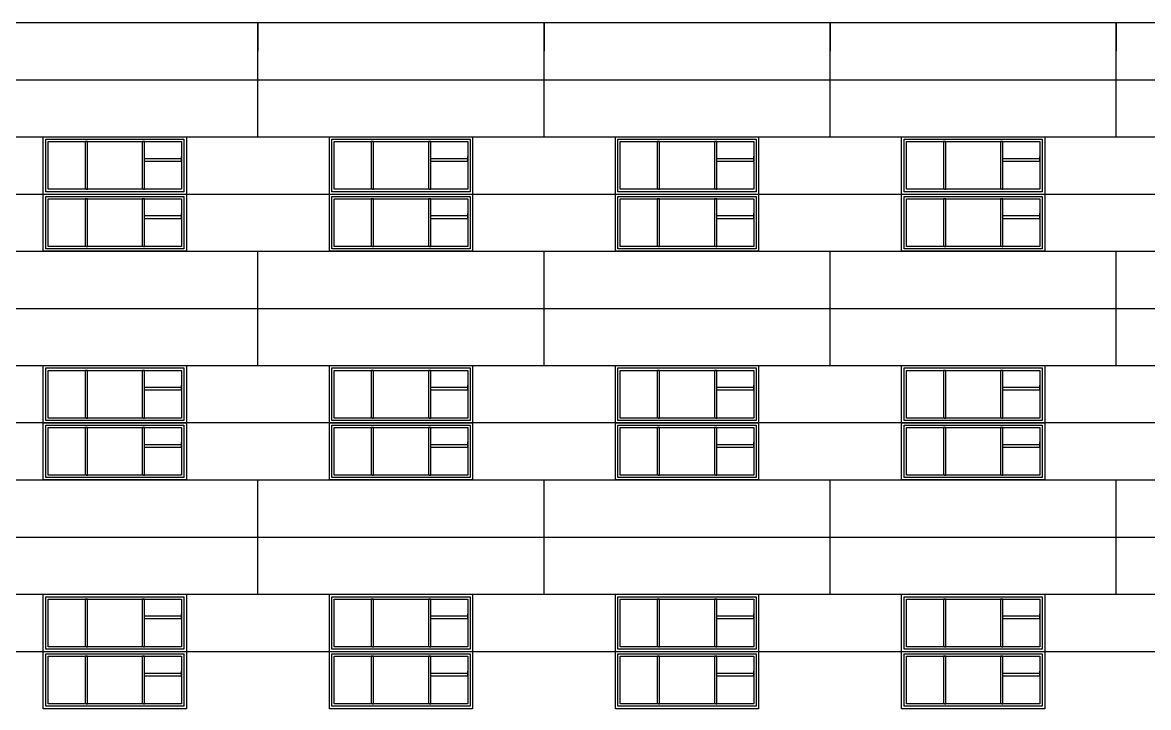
# Model space of a CAD drawing. Header units: millimetres. Extents: x -258526 to -95372, y 16759 to 83244.
# Drawn here: x -127750.7 to -127691.6, y 41499 to 41535 of the extents above; entities that cross this region are included whole.
import ezdxf

# ---------------------------------------------------------------- set-up
doc = ezdxf.new("R2010")
doc.units = ezdxf.units.MM
doc.header["$LTSCALE"] = 0.5
doc.layers.add('ТОНКИЕе', color=7, linetype='Continuous', lineweight=25)

msp = doc.modelspace()

# ---------------------------------------------------------------- linework, layer by layer
at = {"layer": 'ТОНКИЕе', "color": 0}
for points in [[(-127859.5718, 41531.9756), (-127859.5718, 41534.9756), (-127647.0718, 41534.9756)], [(-127738.3218, 41531.9756), (-127738.3218, 41534.9756), (-127738.3218, 41533.4756)], [(-127723.3218, 41531.9756), (-127723.3218, 41534.9756), (-127723.3218, 41533.4756)], [(-127708.3218, 41531.9756), (-127708.3218, 41534.9756), (-127708.3218, 41533.4756)], [(-127693.3218, 41531.9756), (-127693.3218, 41534.9756), (-127693.3218, 41533.4756)], [(-127859.5718, 41519.9756), (-127859.5718, 41531.9756), (-127647.0718, 41531.9756), (-127647.0718, 41519.9756)], [(-127738.3218, 41528.9756), (-127738.3218, 41531.9756)], [(-127738.3218, 41528.9756), (-127738.3218, 41531.9756)], [(-127723.3218, 41528.9756), (-127723.3218, 41531.9756)], [(-127723.3218, 41528.9756), (-127723.3218, 41531.9756)], [(-127708.3218, 41528.9756), (-127708.3218, 41531.9756)], [(-127708.3218, 41528.9756), (-127708.3218, 41531.9756)], [(-127693.3218, 41528.9756), (-127693.3218, 41531.9756)], [(-127693.3218, 41528.9756), (-127693.3218, 41531.9756)], [(-127859.5718, 41525.9756), (-127859.5718, 41528.9756), (-127647.0718, 41528.9756)], [(-127749.5718, 41522.9756), (-127749.5718, 41525.9756), (-127742.0718, 41525.9756), (-127742.0718, 41522.9756), (-127749.5718, 41522.9756), (-127749.5718, 41525.9756), (-127749.5718, 41528.9756), (-127742.0718, 41528.9756), (-127742.0718, 41525.9756)], [(-127734.5718, 41522.9756), (-127734.5718, 41525.9756), (-127727.0718, 41525.9756), (-127727.0718, 41522.9756), (-127734.5718, 41522.9756), (-127734.5718, 41525.9756), (-127734.5718, 41528.9756), (-127727.0718, 41528.9756), (-127727.0718, 41525.9756)], [(-127719.5718, 41522.9756), (-127719.5718, 41525.9756), (-127712.0718, 41525.9756), (-127712.0718, 41522.9756), (-127719.5718, 41522.9756), (-127719.5718, 41525.9756), (-127719.5718, 41528.9756), (-127712.0718, 41528.9756), (-127712.0718, 41525.9756)], [(-127704.5718, 41522.9756), (-127704.5718, 41525.9756), (-127697.0718, 41525.9756), (-127697.0718, 41522.9756), (-127704.5718, 41522.9756), (-127704.5718, 41525.9756), (-127704.5718, 41528.9756), (-127697.0718, 41528.9756), (-127697.0718, 41525.9756)], [(-127749.4468, 41526.1006), (-127749.4468, 41526.1006), (-127749.4468, 41526.1006), (-127749.4468, 41528.7256), (-127749.4468, 41528.8506), (-127742.3218, 41528.8506), (-127742.1968, 41528.8506), (-127742.1968, 41526.2256), (-127742.1968, 41526.1006), (-127749.4468, 41526.1006)], [(-127749.3218, 41526.2256), (-127749.3218, 41526.2256), (-127749.3218, 41528.7256), (-127749.3218, 41528.7256), (-127742.3218, 41528.7256), (-127742.3218, 41528.7256), (-127742.3218, 41526.2256), (-127742.3218, 41526.2256), (-127749.3218, 41526.2256)], [(-127747.3218, 41526.2256), (-127747.2906, 41526.2256), (-127747.3218, 41526.2256), (-127747.2593, 41526.2256), (-127747.2593, 41528.7256), (-127747.2593, 41528.7256), (-127747.3843, 41528.7256), (-127747.3843, 41526.2256)], [(-127744.3218, 41526.2256), (-127744.2906, 41526.2256), (-127744.3218, 41526.2256), (-127744.2593, 41526.2256), (-127744.2593, 41528.7256), (-127744.2593, 41528.7256), (-127744.3843, 41528.7256), (-127744.3843, 41526.2256)], [(-127734.4468, 41526.1006), (-127734.4468, 41526.1006), (-127734.4468, 41526.1006), (-127734.4468, 41528.7256), (-127734.4468, 41528.8506), (-127727.3218, 41528.8506), (-127727.1968, 41528.8506), (-127727.1968, 41526.2256), (-127727.1968, 41526.1006), (-127734.4468, 41526.1006)], [(-127734.3218, 41526.2256), (-127734.3218, 41526.2256), (-127734.3218, 41528.7256), (-127734.3218, 41528.7256), (-127727.3218, 41528.7256), (-127727.3218, 41528.7256), (-127727.3218, 41526.2256), (-127727.3218, 41526.2256), (-127734.3218, 41526.2256)], [(-127732.3218, 41526.2256), (-127732.2906, 41526.2256), (-127732.3218, 41526.2256), (-127732.2593, 41526.2256), (-127732.2593, 41528.7256), (-127732.2593, 41528.7256), (-127732.3843, 41528.7256), (-127732.3843, 41526.2256)], [(-127729.3218, 41526.2256), (-127729.2906, 41526.2256), (-127729.3218, 41526.2256), (-127729.2593, 41526.2256), (-127729.2593, 41528.7256), (-127729.2593, 41528.7256), (-127729.3843, 41528.7256), (-127729.3843, 41526.2256)], [(-127719.4468, 41526.1006), (-127719.4468, 41526.1006), (-127719.4468, 41526.1006), (-127719.4468, 41528.7256), (-127719.4468, 41528.8506), (-127712.3218, 41528.8506), (-127712.1968, 41528.8506), (-127712.1968, 41526.2256), (-127712.1968, 41526.1006), (-127719.4468, 41526.1006)], [(-127719.3218, 41526.2256), (-127719.3218, 41526.2256), (-127719.3218, 41528.7256), (-127719.3218, 41528.7256), (-127712.3218, 41528.7256), (-127712.3218, 41528.7256), (-127712.3218, 41526.2256), (-127712.3218, 41526.2256), (-127719.3218, 41526.2256)], [(-127717.3218, 41526.2256), (-127717.2906, 41526.2256), (-127717.3218, 41526.2256), (-127717.2593, 41526.2256), (-127717.2593, 41528.7256), (-127717.2593, 41528.7256), (-127717.3843, 41528.7256), (-127717.3843, 41526.2256)], [(-127714.3218, 41526.2256), (-127714.2906, 41526.2256), (-127714.3218, 41526.2256), (-127714.2593, 41526.2256), (-127714.2593, 41528.7256), (-127714.2593, 41528.7256), (-127714.3843, 41528.7256), (-127714.3843, 41526.2256)], [(-127704.4468, 41526.1006), (-127704.4468, 41526.1006), (-127704.4468, 41526.1006), (-127704.4468, 41528.7256), (-127704.4468, 41528.8506), (-127697.3218, 41528.8506), (-127697.1968, 41528.8506), (-127697.1968, 41526.2256), (-127697.1968, 41526.1006), (-127704.4468, 41526.1006)], [(-127704.3218, 41526.2256), (-127704.3218, 41526.2256), (-127704.3218, 41528.7256), (-127704.3218, 41528.7256), (-127697.3218, 41528.7256), (-127697.3218, 41528.7256), (-127697.3218, 41526.2256), (-127697.3218, 41526.2256), (-127704.3218, 41526.2256)], [(-127702.3218, 41526.2256), (-127702.2906, 41526.2256), (-127702.3218, 41526.2256), (-127702.2593, 41526.2256), (-127702.2593, 41528.7256), (-127702.2593, 41528.7256), (-127702.3843, 41528.7256), (-127702.3843, 41526.2256)], [(-127699.3218, 41526.2256), (-127699.2906, 41526.2256), (-127699.3218, 41526.2256), (-127699.2593, 41526.2256), (-127699.2593, 41528.7256), (-127699.2593, 41528.7256), (-127699.3843, 41528.7256), (-127699.3843, 41526.2256)], [(-127744.2593, 41527.701), (-127742.3218, 41527.701), (-127742.3218, 41527.701), (-127742.3218, 41527.951), (-127742.3218, 41527.826), (-127744.134, 41527.826), (-127744.2593, 41527.826)], [(-127729.2593, 41527.701), (-127727.3218, 41527.701), (-127727.3218, 41527.701), (-127727.3218, 41527.951), (-127727.3218, 41527.826), (-127729.134, 41527.826), (-127729.2593, 41527.826)], [(-127714.2593, 41527.701), (-127712.3218, 41527.701), (-127712.3218, 41527.701), (-127712.3218, 41527.951), (-127712.3218, 41527.826), (-127714.134, 41527.826), (-127714.2593, 41527.826)], [(-127699.2593, 41527.701), (-127697.3218, 41527.701), (-127697.3218, 41527.701), (-127697.3218, 41527.951), (-127697.3218, 41527.826), (-127699.134, 41527.826), (-127699.2593, 41527.826)], [(-127859.5718, 41522.9756), (-127859.5718, 41525.9756), (-127647.0718, 41525.9756)], [(-127749.4468, 41523.1006), (-127749.4468, 41523.1006), (-127749.4468, 41523.1006), (-127749.4468, 41525.7256), (-127749.4468, 41525.8506), (-127742.3218, 41525.8506), (-127742.1968, 41525.8506), (-127742.1968, 41523.2256), (-127742.1968, 41523.1006), (-127749.4468, 41523.1006)], [(-127749.3218, 41523.2256), (-127749.3218, 41523.2256), (-127749.3218, 41525.7256), (-127749.3218, 41525.7256), (-127742.3218, 41525.7256), (-127742.3218, 41525.7256), (-127742.3218, 41523.2256), (-127742.3218, 41523.2256), (-127749.3218, 41523.2256)], [(-127747.3218, 41523.2256), (-127747.2906, 41523.2256), (-127747.3218, 41523.2256), (-127747.2593, 41523.2256), (-127747.2593, 41525.7256), (-127747.2593, 41525.7256), (-127747.3843, 41525.7256), (-127747.3843, 41523.2256)], [(-127744.3218, 41523.2256), (-127744.2906, 41523.2256), (-127744.3218, 41523.2256), (-127744.2593, 41523.2256), (-127744.2593, 41525.7256), (-127744.2593, 41525.7256), (-127744.3843, 41525.7256), (-127744.3843, 41523.2256)], [(-127734.4468, 41523.1006), (-127734.4468, 41523.1006), (-127734.4468, 41523.1006), (-127734.4468, 41525.7256), (-127734.4468, 41525.8506), (-127727.3218, 41525.8506), (-127727.1968, 41525.8506), (-127727.1968, 41523.2256), (-127727.1968, 41523.1006), (-127734.4468, 41523.1006)], [(-127734.3218, 41523.2256), (-127734.3218, 41523.2256), (-127734.3218, 41525.7256), (-127734.3218, 41525.7256), (-127727.3218, 41525.7256), (-127727.3218, 41525.7256), (-127727.3218, 41523.2256), (-127727.3218, 41523.2256), (-127734.3218, 41523.2256)], [(-127732.3218, 41523.2256), (-127732.2906, 41523.2256), (-127732.3218, 41523.2256), (-127732.2593, 41523.2256), (-127732.2593, 41525.7256), (-127732.2593, 41525.7256), (-127732.3843, 41525.7256), (-127732.3843, 41523.2256)], [(-127729.3218, 41523.2256), (-127729.2906, 41523.2256), (-127729.3218, 41523.2256), (-127729.2593, 41523.2256), (-127729.2593, 41525.7256), (-127729.2593, 41525.7256), (-127729.3843, 41525.7256), (-127729.3843, 41523.2256)], [(-127719.4468, 41523.1006), (-127719.4468, 41523.1006), (-127719.4468, 41523.1006), (-127719.4468, 41525.7256), (-127719.4468, 41525.8506), (-127712.3218, 41525.8506), (-127712.1968, 41525.8506), (-127712.1968, 41523.2256), (-127712.1968, 41523.1006), (-127719.4468, 41523.1006)], [(-127719.3218, 41523.2256), (-127719.3218, 41523.2256), (-127719.3218, 41525.7256), (-127719.3218, 41525.7256), (-127712.3218, 41525.7256), (-127712.3218, 41525.7256), (-127712.3218, 41523.2256), (-127712.3218, 41523.2256), (-127719.3218, 41523.2256)], [(-127717.3218, 41523.2256), (-127717.2906, 41523.2256), (-127717.3218, 41523.2256), (-127717.2593, 41523.2256), (-127717.2593, 41525.7256), (-127717.2593, 41525.7256), (-127717.3843, 41525.7256), (-127717.3843, 41523.2256)], [(-127714.3218, 41523.2256), (-127714.2906, 41523.2256), (-127714.3218, 41523.2256), (-127714.2593, 41523.2256), (-127714.2593, 41525.7256), (-127714.2593, 41525.7256), (-127714.3843, 41525.7256), (-127714.3843, 41523.2256)], [(-127704.4468, 41523.1006), (-127704.4468, 41523.1006), (-127704.4468, 41523.1006), (-127704.4468, 41525.7256), (-127704.4468, 41525.8506), (-127697.3218, 41525.8506), (-127697.1968, 41525.8506), (-127697.1968, 41523.2256), (-127697.1968, 41523.1006), (-127704.4468, 41523.1006)], [(-127704.3218, 41523.2256), (-127704.3218, 41523.2256), (-127704.3218, 41525.7256), (-127704.3218, 41525.7256), (-127697.3218, 41525.7256), (-127697.3218, 41525.7256), (-127697.3218, 41523.2256), (-127697.3218, 41523.2256), (-127704.3218, 41523.2256)], [(-127702.3218, 41523.2256), (-127702.2906, 41523.2256), (-127702.3218, 41523.2256), (-127702.2593, 41523.2256), (-127702.2593, 41525.7256), (-127702.2593, 41525.7256), (-127702.3843, 41525.7256), (-127702.3843, 41523.2256)], [(-127699.3218, 41523.2256), (-127699.2906, 41523.2256), (-127699.3218, 41523.2256), (-127699.2593, 41523.2256), (-127699.2593, 41525.7256), (-127699.2593, 41525.7256), (-127699.3843, 41525.7256), (-127699.3843, 41523.2256)], [(-127744.2593, 41524.701), (-127742.3218, 41524.701), (-127742.3218, 41524.701), (-127742.3218, 41524.951), (-127742.3218, 41524.826), (-127744.134, 41524.826), (-127744.2593, 41524.826)], [(-127729.2593, 41524.701), (-127727.3218, 41524.701), (-127727.3218, 41524.701), (-127727.3218, 41524.951), (-127727.3218, 41524.826), (-127729.134, 41524.826), (-127729.2593, 41524.826)], [(-127714.2593, 41524.701), (-127712.3218, 41524.701), (-127712.3218, 41524.701), (-127712.3218, 41524.951), (-127712.3218, 41524.826), (-127714.134, 41524.826), (-127714.2593, 41524.826)], [(-127699.2593, 41524.701), (-127697.3218, 41524.701), (-127697.3218, 41524.701), (-127697.3218, 41524.951), (-127697.3218, 41524.826), (-127699.134, 41524.826), (-127699.2593, 41524.826)], [(-127859.5718, 41519.9756), (-127859.5718, 41522.9756), (-127647.0718, 41522.9756)], [(-127738.3218, 41516.9756), (-127738.3218, 41522.9756)], [(-127738.3218, 41516.9756), (-127738.3218, 41522.9756)], [(-127723.3218, 41516.9756), (-127723.3218, 41522.9756)], [(-127723.3218, 41516.9756), (-127723.3218, 41522.9756)], [(-127708.3218, 41516.9756), (-127708.3218, 41522.9756)], [(-127708.3218, 41516.9756), (-127708.3218, 41522.9756)], [(-127693.3218, 41516.9756), (-127693.3218, 41522.9756)], [(-127693.3218, 41516.9756), (-127693.3218, 41522.9756)], [(-127859.5718, 41507.9756), (-127859.5718, 41519.9756), (-127647.0718, 41519.9756), (-127647.0718, 41507.9756)], [(-127859.5718, 41513.9756), (-127859.5718, 41516.9756), (-127647.0718, 41516.9756)], [(-127749.5718, 41510.9756), (-127749.5718, 41513.9756), (-127742.0718, 41513.9756), (-127742.0718, 41510.9756), (-127749.5718, 41510.9756), (-127749.5718, 41513.9756), (-127749.5718, 41516.9756), (-127742.0718, 41516.9756), (-127742.0718, 41513.9756)], [(-127749.4468, 41514.1006), (-127749.4468, 41514.1006), (-127749.4468, 41514.1006), (-127749.4468, 41516.7256), (-127749.4468, 41516.8506), (-127742.3218, 41516.8506), (-127742.1968, 41516.8506), (-127742.1968, 41514.2256), (-127742.1968, 41514.1006), (-127749.4468, 41514.1006)], [(-127749.3218, 41514.2256), (-127749.3218, 41514.2256), (-127749.3218, 41516.7256), (-127749.3218, 41516.7256), (-127742.3218, 41516.7256), (-127742.3218, 41516.7256), (-127742.3218, 41514.2256), (-127742.3218, 41514.2256), (-127749.3218, 41514.2256)], [(-127747.3218, 41514.2256), (-127747.2906, 41514.2256), (-127747.3218, 41514.2256), (-127747.2593, 41514.2256), (-127747.2593, 41516.7256), (-127747.2593, 41516.7256), (-127747.3843, 41516.7256), (-127747.3843, 41514.2256)], [(-127744.3218, 41514.2256), (-127744.2906, 41514.2256), (-127744.3218, 41514.2256), (-127744.2593, 41514.2256), (-127744.2593, 41516.7256), (-127744.2593, 41516.7256), (-127744.3843, 41516.7256), (-127744.3843, 41514.2256)], [(-127734.5718, 41510.9756), (-127734.5718, 41513.9756), (-127727.0718, 41513.9756), (-127727.0718, 41510.9756), (-127734.5718, 41510.9756), (-127734.5718, 41513.9756), (-127734.5718, 41516.9756), (-127727.0718, 41516.9756), (-127727.0718, 41513.9756)], [(-127734.4468, 41514.1006), (-127734.4468, 41514.1006), (-127734.4468, 41514.1006), (-127734.4468, 41516.7256), (-127734.4468, 41516.8506), (-127727.3218, 41516.8506), (-127727.1968, 41516.8506), (-127727.1968, 41514.2256), (-127727.1968, 41514.1006), (-127734.4468, 41514.1006)], [(-127734.3218, 41514.2256), (-127734.3218, 41514.2256), (-127734.3218, 41516.7256), (-127734.3218, 41516.7256), (-127727.3218, 41516.7256), (-127727.3218, 41516.7256), (-127727.3218, 41514.2256), (-127727.3218, 41514.2256), (-127734.3218, 41514.2256)], [(-127732.3218, 41514.2256), (-127732.2906, 41514.2256), (-127732.3218, 41514.2256), (-127732.2593, 41514.2256), (-127732.2593, 41516.7256), (-127732.2593, 41516.7256), (-127732.3843, 41516.7256), (-127732.3843, 41514.2256)], [(-127729.3218, 41514.2256), (-127729.2906, 41514.2256), (-127729.3218, 41514.2256), (-127729.2593, 41514.2256), (-127729.2593, 41516.7256), (-127729.2593, 41516.7256), (-127729.3843, 41516.7256), (-127729.3843, 41514.2256)], [(-127719.5718, 41510.9756), (-127719.5718, 41513.9756), (-127712.0718, 41513.9756), (-127712.0718, 41510.9756), (-127719.5718, 41510.9756), (-127719.5718, 41513.9756), (-127719.5718, 41516.9756), (-127712.0718, 41516.9756), (-127712.0718, 41513.9756)], [(-127719.4468, 41514.1006), (-127719.4468, 41514.1006), (-127719.4468, 41514.1006), (-127719.4468, 41516.7256), (-127719.4468, 41516.8506), (-127712.3218, 41516.8506), (-127712.1968, 41516.8506), (-127712.1968, 41514.2256), (-127712.1968, 41514.1006), (-127719.4468, 41514.1006)], [(-127719.3218, 41514.2256), (-127719.3218, 41514.2256), (-127719.3218, 41516.7256), (-127719.3218, 41516.7256), (-127712.3218, 41516.7256), (-127712.3218, 41516.7256), (-127712.3218, 41514.2256), (-127712.3218, 41514.2256), (-127719.3218, 41514.2256)], [(-127717.3218, 41514.2256), (-127717.2906, 41514.2256), (-127717.3218, 41514.2256), (-127717.2593, 41514.2256), (-127717.2593, 41516.7256), (-127717.2593, 41516.7256), (-127717.3843, 41516.7256), (-127717.3843, 41514.2256)], [(-127714.3218, 41514.2256), (-127714.2906, 41514.2256), (-127714.3218, 41514.2256), (-127714.2593, 41514.2256), (-127714.2593, 41516.7256), (-127714.2593, 41516.7256), (-127714.3843, 41516.7256), (-127714.3843, 41514.2256)], [(-127704.5718, 41510.9756), (-127704.5718, 41513.9756), (-127697.0718, 41513.9756), (-127697.0718, 41510.9756), (-127704.5718, 41510.9756), (-127704.5718, 41513.9756), (-127704.5718, 41516.9756), (-127697.0718, 41516.9756), (-127697.0718, 41513.9756)], [(-127704.4468, 41514.1006), (-127704.4468, 41514.1006), (-127704.4468, 41514.1006), (-127704.4468, 41516.7256), (-127704.4468, 41516.8506), (-127697.3218, 41516.8506), (-127697.1968, 41516.8506), (-127697.1968, 41514.2256), (-127697.1968, 41514.1006), (-127704.4468, 41514.1006)], [(-127704.3218, 41514.2256), (-127704.3218, 41514.2256), (-127704.3218, 41516.7256), (-127704.3218, 41516.7256), (-127697.3218, 41516.7256), (-127697.3218, 41516.7256), (-127697.3218, 41514.2256), (-127697.3218, 41514.2256), (-127704.3218, 41514.2256)], [(-127702.3218, 41514.2256), (-127702.2906, 41514.2256), (-127702.3218, 41514.2256), (-127702.2593, 41514.2256), (-127702.2593, 41516.7256), (-127702.2593, 41516.7256), (-127702.3843, 41516.7256), (-127702.3843, 41514.2256)], [(-127699.3218, 41514.2256), (-127699.2906, 41514.2256), (-127699.3218, 41514.2256), (-127699.2593, 41514.2256), (-127699.2593, 41516.7256), (-127699.2593, 41516.7256), (-127699.3843, 41516.7256), (-127699.3843, 41514.2256)], [(-127744.2593, 41515.701), (-127742.3218, 41515.701), (-127742.3218, 41515.701), (-127742.3218, 41515.951), (-127742.3218, 41515.826), (-127744.134, 41515.826), (-127744.2593, 41515.826)], [(-127729.2593, 41515.701), (-127727.3218, 41515.701), (-127727.3218, 41515.701), (-127727.3218, 41515.951), (-127727.3218, 41515.826), (-127729.134, 41515.826), (-127729.2593, 41515.826)], [(-127714.2593, 41515.701), (-127712.3218, 41515.701), (-127712.3218, 41515.701), (-127712.3218, 41515.951), (-127712.3218, 41515.826), (-127714.134, 41515.826), (-127714.2593, 41515.826)], [(-127699.2593, 41515.701), (-127697.3218, 41515.701), (-127697.3218, 41515.701), (-127697.3218, 41515.951), (-127697.3218, 41515.826), (-127699.134, 41515.826), (-127699.2593, 41515.826)], [(-127647.0718, 41510.9756), (-127647.0718, 41513.9756), (-127839.5718, 41513.9756)], [(-127749.4468, 41511.1006), (-127749.4468, 41511.1006), (-127749.4468, 41511.1006), (-127749.4468, 41513.7256), (-127749.4468, 41513.8506), (-127742.3218, 41513.8506), (-127742.1968, 41513.8506), (-127742.1968, 41511.2256), (-127742.1968, 41511.1006), (-127749.4468, 41511.1006)], [(-127749.3218, 41511.2256), (-127749.3218, 41511.2256), (-127749.3218, 41513.7256), (-127749.3218, 41513.7256), (-127742.3218, 41513.7256), (-127742.3218, 41513.7256), (-127742.3218, 41511.2256), (-127742.3218, 41511.2256), (-127749.3218, 41511.2256)], [(-127747.3218, 41511.2256), (-127747.2906, 41511.2256), (-127747.3218, 41511.2256), (-127747.2593, 41511.2256), (-127747.2593, 41513.7256), (-127747.2593, 41513.7256), (-127747.3843, 41513.7256), (-127747.3843, 41511.2256)], [(-127744.3218, 41511.2256), (-127744.2906, 41511.2256), (-127744.3218, 41511.2256), (-127744.2593, 41511.2256), (-127744.2593, 41513.7256), (-127744.2593, 41513.7256), (-127744.3843, 41513.7256), (-127744.3843, 41511.2256)], [(-127734.4468, 41511.1006), (-127734.4468, 41511.1006), (-127734.4468, 41511.1006), (-127734.4468, 41513.7256), (-127734.4468, 41513.8506), (-127727.3218, 41513.8506), (-127727.1968, 41513.8506), (-127727.1968, 41511.2256), (-127727.1968, 41511.1006), (-127734.4468, 41511.1006)], [(-127734.3218, 41511.2256), (-127734.3218, 41511.2256), (-127734.3218, 41513.7256), (-127734.3218, 41513.7256), (-127727.3218, 41513.7256), (-127727.3218, 41513.7256), (-127727.3218, 41511.2256), (-127727.3218, 41511.2256), (-127734.3218, 41511.2256)], [(-127732.3218, 41511.2256), (-127732.2906, 41511.2256), (-127732.3218, 41511.2256), (-127732.2593, 41511.2256), (-127732.2593, 41513.7256), (-127732.2593, 41513.7256), (-127732.3843, 41513.7256), (-127732.3843, 41511.2256)], [(-127729.3218, 41511.2256), (-127729.2906, 41511.2256), (-127729.3218, 41511.2256), (-127729.2593, 41511.2256), (-127729.2593, 41513.7256), (-127729.2593, 41513.7256), (-127729.3843, 41513.7256), (-127729.3843, 41511.2256)], [(-127719.4468, 41511.1006), (-127719.4468, 41511.1006), (-127719.4468, 41511.1006), (-127719.4468, 41513.7256), (-127719.4468, 41513.8506), (-127712.3218, 41513.8506), (-127712.1968, 41513.8506), (-127712.1968, 41511.2256), (-127712.1968, 41511.1006), (-127719.4468, 41511.1006)], [(-127719.3218, 41511.2256), (-127719.3218, 41511.2256), (-127719.3218, 41513.7256), (-127719.3218, 41513.7256), (-127712.3218, 41513.7256), (-127712.3218, 41513.7256), (-127712.3218, 41511.2256), (-127712.3218, 41511.2256), (-127719.3218, 41511.2256)], [(-127717.3218, 41511.2256), (-127717.2906, 41511.2256), (-127717.3218, 41511.2256), (-127717.2593, 41511.2256), (-127717.2593, 41513.7256), (-127717.2593, 41513.7256), (-127717.3843, 41513.7256), (-127717.3843, 41511.2256)], [(-127714.3218, 41511.2256), (-127714.2906, 41511.2256), (-127714.3218, 41511.2256), (-127714.2593, 41511.2256), (-127714.2593, 41513.7256), (-127714.2593, 41513.7256), (-127714.3843, 41513.7256), (-127714.3843, 41511.2256)], [(-127704.4468, 41511.1006), (-127704.4468, 41511.1006), (-127704.4468, 41511.1006), (-127704.4468, 41513.7256), (-127704.4468, 41513.8506), (-127697.3218, 41513.8506), (-127697.1968, 41513.8506), (-127697.1968, 41511.2256), (-127697.1968, 41511.1006), (-127704.4468, 41511.1006)], [(-127704.3218, 41511.2256), (-127704.3218, 41511.2256), (-127704.3218, 41513.7256), (-127704.3218, 41513.7256), (-127697.3218, 41513.7256), (-127697.3218, 41513.7256), (-127697.3218, 41511.2256), (-127697.3218, 41511.2256), (-127704.3218, 41511.2256)], [(-127702.3218, 41511.2256), (-127702.2906, 41511.2256), (-127702.3218, 41511.2256), (-127702.2593, 41511.2256), (-127702.2593, 41513.7256), (-127702.2593, 41513.7256), (-127702.3843, 41513.7256), (-127702.3843, 41511.2256)], [(-127699.3218, 41511.2256), (-127699.2906, 41511.2256), (-127699.3218, 41511.2256), (-127699.2593, 41511.2256), (-127699.2593, 41513.7256), (-127699.2593, 41513.7256), (-127699.3843, 41513.7256), (-127699.3843, 41511.2256)], [(-127744.2593, 41512.701), (-127742.3218, 41512.701), (-127742.3218, 41512.701), (-127742.3218, 41512.951), (-127742.3218, 41512.826), (-127744.134, 41512.826), (-127744.2593, 41512.826)], [(-127729.2593, 41512.701), (-127727.3218, 41512.701), (-127727.3218, 41512.701), (-127727.3218, 41512.951), (-127727.3218, 41512.826), (-127729.134, 41512.826), (-127729.2593, 41512.826)], [(-127714.2593, 41512.701), (-127712.3218, 41512.701), (-127712.3218, 41512.701), (-127712.3218, 41512.951), (-127712.3218, 41512.826), (-127714.134, 41512.826), (-127714.2593, 41512.826)], [(-127699.2593, 41512.701), (-127697.3218, 41512.701), (-127697.3218, 41512.701), (-127697.3218, 41512.951), (-127697.3218, 41512.826), (-127699.134, 41512.826), (-127699.2593, 41512.826)], [(-127859.5718, 41507.9756), (-127859.5718, 41510.9756), (-127647.0718, 41510.9756)], [(-127738.3218, 41504.9756), (-127738.3218, 41510.9756)], [(-127738.3218, 41504.9756), (-127738.3218, 41510.9756)], [(-127723.3218, 41504.9756), (-127723.3218, 41510.9756)], [(-127723.3218, 41504.9756), (-127723.3218, 41510.9756)], [(-127708.3218, 41504.9756), (-127708.3218, 41510.9756)], [(-127708.3218, 41504.9756), (-127708.3218, 41510.9756)], [(-127693.3218, 41504.9756), (-127693.3218, 41510.9756)], [(-127693.3218, 41504.9756), (-127693.3218, 41510.9756)], [(-127859.5718, 41495.9756), (-127859.5718, 41507.9756), (-127647.0718, 41507.9756), (-127647.0718, 41495.9756)], [(-127859.5718, 41501.9756), (-127859.5718, 41504.9756), (-127647.0718, 41504.9756)], [(-127749.5718, 41498.9756), (-127749.5718, 41501.9756), (-127742.0718, 41501.9756), (-127742.0718, 41498.9756), (-127749.5718, 41498.9756), (-127749.5718, 41501.9756), (-127749.5718, 41504.9756), (-127742.0718, 41504.9756), (-127742.0718, 41501.9756)], [(-127749.4468, 41502.1006), (-127749.4468, 41502.1006), (-127749.4468, 41502.1006), (-127749.4468, 41504.7256), (-127749.4468, 41504.8506), (-127742.3218, 41504.8506), (-127742.1968, 41504.8506), (-127742.1968, 41502.2256), (-127742.1968, 41502.1006), (-127749.4468, 41502.1006)], [(-127749.3218, 41502.2256), (-127749.3218, 41502.2256), (-127749.3218, 41504.7256), (-127749.3218, 41504.7256), (-127742.3218, 41504.7256), (-127742.3218, 41504.7256), (-127742.3218, 41502.2256), (-127742.3218, 41502.2256), (-127749.3218, 41502.2256)], [(-127747.3218, 41502.2256), (-127747.2906, 41502.2256), (-127747.3218, 41502.2256), (-127747.2593, 41502.2256), (-127747.2593, 41504.7256), (-127747.2593, 41504.7256), (-127747.3843, 41504.7256), (-127747.3843, 41502.2256)], [(-127744.3218, 41502.2256), (-127744.2906, 41502.2256), (-127744.3218, 41502.2256), (-127744.2593, 41502.2256), (-127744.2593, 41504.7256), (-127744.2593, 41504.7256), (-127744.3843, 41504.7256), (-127744.3843, 41502.2256)], [(-127734.5718, 41498.9756), (-127734.5718, 41501.9756), (-127727.0718, 41501.9756), (-127727.0718, 41498.9756), (-127734.5718, 41498.9756), (-127734.5718, 41501.9756), (-127734.5718, 41504.9756), (-127727.0718, 41504.9756), (-127727.0718, 41501.9756)], [(-127734.4468, 41502.1006), (-127734.4468, 41502.1006), (-127734.4468, 41502.1006), (-127734.4468, 41504.7256), (-127734.4468, 41504.8506), (-127727.3218, 41504.8506), (-127727.1968, 41504.8506), (-127727.1968, 41502.2256), (-127727.1968, 41502.1006), (-127734.4468, 41502.1006)], [(-127734.3218, 41502.2256), (-127734.3218, 41502.2256), (-127734.3218, 41504.7256), (-127734.3218, 41504.7256), (-127727.3218, 41504.7256), (-127727.3218, 41504.7256), (-127727.3218, 41502.2256), (-127727.3218, 41502.2256), (-127734.3218, 41502.2256)], [(-127732.3218, 41502.2256), (-127732.2906, 41502.2256), (-127732.3218, 41502.2256), (-127732.2593, 41502.2256), (-127732.2593, 41504.7256), (-127732.2593, 41504.7256), (-127732.3843, 41504.7256), (-127732.3843, 41502.2256)], [(-127729.3218, 41502.2256), (-127729.2906, 41502.2256), (-127729.3218, 41502.2256), (-127729.2593, 41502.2256), (-127729.2593, 41504.7256), (-127729.2593, 41504.7256), (-127729.3843, 41504.7256), (-127729.3843, 41502.2256)], [(-127719.5718, 41498.9756), (-127719.5718, 41501.9756), (-127712.0718, 41501.9756), (-127712.0718, 41498.9756), (-127719.5718, 41498.9756), (-127719.5718, 41501.9756), (-127719.5718, 41504.9756), (-127712.0718, 41504.9756), (-127712.0718, 41501.9756)], [(-127719.4468, 41502.1006), (-127719.4468, 41502.1006), (-127719.4468, 41502.1006), (-127719.4468, 41504.7256), (-127719.4468, 41504.8506), (-127712.3218, 41504.8506), (-127712.1968, 41504.8506), (-127712.1968, 41502.2256), (-127712.1968, 41502.1006), (-127719.4468, 41502.1006)], [(-127719.3218, 41502.2256), (-127719.3218, 41502.2256), (-127719.3218, 41504.7256), (-127719.3218, 41504.7256), (-127712.3218, 41504.7256), (-127712.3218, 41504.7256), (-127712.3218, 41502.2256), (-127712.3218, 41502.2256), (-127719.3218, 41502.2256)], [(-127717.3218, 41502.2256), (-127717.2906, 41502.2256), (-127717.3218, 41502.2256), (-127717.2593, 41502.2256), (-127717.2593, 41504.7256), (-127717.2593, 41504.7256), (-127717.3843, 41504.7256), (-127717.3843, 41502.2256)], [(-127714.3218, 41502.2256), (-127714.2906, 41502.2256), (-127714.3218, 41502.2256), (-127714.2593, 41502.2256), (-127714.2593, 41504.7256), (-127714.2593, 41504.7256), (-127714.3843, 41504.7256), (-127714.3843, 41502.2256)], [(-127704.5718, 41498.9756), (-127704.5718, 41501.9756), (-127697.0718, 41501.9756), (-127697.0718, 41498.9756), (-127704.5718, 41498.9756), (-127704.5718, 41501.9756), (-127704.5718, 41504.9756), (-127697.0718, 41504.9756), (-127697.0718, 41501.9756)], [(-127704.4468, 41502.1006), (-127704.4468, 41502.1006), (-127704.4468, 41502.1006), (-127704.4468, 41504.7256), (-127704.4468, 41504.8506), (-127697.3218, 41504.8506), (-127697.1968, 41504.8506), (-127697.1968, 41502.2256), (-127697.1968, 41502.1006), (-127704.4468, 41502.1006)], [(-127704.3218, 41502.2256), (-127704.3218, 41502.2256), (-127704.3218, 41504.7256), (-127704.3218, 41504.7256), (-127697.3218, 41504.7256), (-127697.3218, 41504.7256), (-127697.3218, 41502.2256), (-127697.3218, 41502.2256), (-127704.3218, 41502.2256)], [(-127702.3218, 41502.2256), (-127702.2906, 41502.2256), (-127702.3218, 41502.2256), (-127702.2593, 41502.2256), (-127702.2593, 41504.7256), (-127702.2593, 41504.7256), (-127702.3843, 41504.7256), (-127702.3843, 41502.2256)], [(-127699.3218, 41502.2256), (-127699.2906, 41502.2256), (-127699.3218, 41502.2256), (-127699.2593, 41502.2256), (-127699.2593, 41504.7256), (-127699.2593, 41504.7256), (-127699.3843, 41504.7256), (-127699.3843, 41502.2256)], [(-127744.2593, 41503.701), (-127742.3218, 41503.701), (-127742.3218, 41503.701), (-127742.3218, 41503.951), (-127742.3218, 41503.826), (-127744.134, 41503.826), (-127744.2593, 41503.826)], [(-127729.2593, 41503.701), (-127727.3218, 41503.701), (-127727.3218, 41503.701), (-127727.3218, 41503.951), (-127727.3218, 41503.826), (-127729.134, 41503.826), (-127729.2593, 41503.826)], [(-127714.2593, 41503.701), (-127712.3218, 41503.701), (-127712.3218, 41503.701), (-127712.3218, 41503.951), (-127712.3218, 41503.826), (-127714.134, 41503.826), (-127714.2593, 41503.826)], [(-127699.2593, 41503.701), (-127697.3218, 41503.701), (-127697.3218, 41503.701), (-127697.3218, 41503.951), (-127697.3218, 41503.826), (-127699.134, 41503.826), (-127699.2593, 41503.826)], [(-127859.5718, 41498.9756), (-127859.5718, 41501.9756), (-127647.0718, 41501.9756)], [(-127749.4468, 41499.1006), (-127749.4468, 41499.1006), (-127749.4468, 41499.1006), (-127749.4468, 41501.7256), (-127749.4468, 41501.8506), (-127742.3218, 41501.8506), (-127742.1968, 41501.8506), (-127742.1968, 41499.2256), (-127742.1968, 41499.1006), (-127749.4468, 41499.1006)], [(-127734.4468, 41499.1006), (-127734.4468, 41499.1006), (-127734.4468, 41499.1006), (-127734.4468, 41501.7256), (-127734.4468, 41501.8506), (-127727.3218, 41501.8506), (-127727.1968, 41501.8506), (-127727.1968, 41499.2256), (-127727.1968, 41499.1006), (-127734.4468, 41499.1006)], [(-127719.4468, 41499.1006), (-127719.4468, 41499.1006), (-127719.4468, 41499.1006), (-127719.4468, 41501.7256), (-127719.4468, 41501.8506), (-127712.3218, 41501.8506), (-127712.1968, 41501.8506), (-127712.1968, 41499.2256), (-127712.1968, 41499.1006), (-127719.4468, 41499.1006)], [(-127704.4468, 41499.1006), (-127704.4468, 41499.1006), (-127704.4468, 41499.1006), (-127704.4468, 41501.7256), (-127704.4468, 41501.8506), (-127697.3218, 41501.8506), (-127697.1968, 41501.8506), (-127697.1968, 41499.2256), (-127697.1968, 41499.1006), (-127704.4468, 41499.1006)], [(-127749.3218, 41499.2256), (-127749.3218, 41499.2256), (-127749.3218, 41501.7256), (-127749.3218, 41501.7256), (-127742.3218, 41501.7256), (-127742.3218, 41501.7256), (-127742.3218, 41499.2256), (-127742.3218, 41499.2256), (-127749.3218, 41499.2256)], [(-127747.3218, 41499.2256), (-127747.2906, 41499.2256), (-127747.3218, 41499.2256), (-127747.2593, 41499.2256), (-127747.2593, 41501.7256), (-127747.2593, 41501.7256), (-127747.3843, 41501.7256), (-127747.3843, 41499.2256)], [(-127744.3218, 41499.2256), (-127744.2906, 41499.2256), (-127744.3218, 41499.2256), (-127744.2593, 41499.2256), (-127744.2593, 41501.7256), (-127744.2593, 41501.7256), (-127744.3843, 41501.7256), (-127744.3843, 41499.2256)], [(-127734.3218, 41499.2256), (-127734.3218, 41499.2256), (-127734.3218, 41501.7256), (-127734.3218, 41501.7256), (-127727.3218, 41501.7256), (-127727.3218, 41501.7256), (-127727.3218, 41499.2256), (-127727.3218, 41499.2256), (-127734.3218, 41499.2256)], [(-127732.3218, 41499.2256), (-127732.2906, 41499.2256), (-127732.3218, 41499.2256), (-127732.2593, 41499.2256), (-127732.2593, 41501.7256), (-127732.2593, 41501.7256), (-127732.3843, 41501.7256), (-127732.3843, 41499.2256)], [(-127729.3218, 41499.2256), (-127729.2906, 41499.2256), (-127729.3218, 41499.2256), (-127729.2593, 41499.2256), (-127729.2593, 41501.7256), (-127729.2593, 41501.7256), (-127729.3843, 41501.7256), (-127729.3843, 41499.2256)], [(-127719.3218, 41499.2256), (-127719.3218, 41499.2256), (-127719.3218, 41501.7256), (-127719.3218, 41501.7256), (-127712.3218, 41501.7256), (-127712.3218, 41501.7256), (-127712.3218, 41499.2256), (-127712.3218, 41499.2256), (-127719.3218, 41499.2256)], [(-127717.3218, 41499.2256), (-127717.2906, 41499.2256), (-127717.3218, 41499.2256), (-127717.2593, 41499.2256), (-127717.2593, 41501.7256), (-127717.2593, 41501.7256), (-127717.3843, 41501.7256), (-127717.3843, 41499.2256)], [(-127714.3218, 41499.2256), (-127714.2906, 41499.2256), (-127714.3218, 41499.2256), (-127714.2593, 41499.2256), (-127714.2593, 41501.7256), (-127714.2593, 41501.7256), (-127714.3843, 41501.7256), (-127714.3843, 41499.2256)], [(-127704.3218, 41499.2256), (-127704.3218, 41499.2256), (-127704.3218, 41501.7256), (-127704.3218, 41501.7256), (-127697.3218, 41501.7256), (-127697.3218, 41501.7256), (-127697.3218, 41499.2256), (-127697.3218, 41499.2256), (-127704.3218, 41499.2256)], [(-127702.3218, 41499.2256), (-127702.2906, 41499.2256), (-127702.3218, 41499.2256), (-127702.2593, 41499.2256), (-127702.2593, 41501.7256), (-127702.2593, 41501.7256), (-127702.3843, 41501.7256), (-127702.3843, 41499.2256)], [(-127699.3218, 41499.2256), (-127699.2906, 41499.2256), (-127699.3218, 41499.2256), (-127699.2593, 41499.2256), (-127699.2593, 41501.7256), (-127699.2593, 41501.7256), (-127699.3843, 41501.7256), (-127699.3843, 41499.2256)], [(-127744.2593, 41500.701), (-127742.3218, 41500.701), (-127742.3218, 41500.701), (-127742.3218, 41500.951), (-127742.3218, 41500.826), (-127744.134, 41500.826), (-127744.2593, 41500.826)], [(-127729.2593, 41500.701), (-127727.3218, 41500.701), (-127727.3218, 41500.701), (-127727.3218, 41500.951), (-127727.3218, 41500.826), (-127729.134, 41500.826), (-127729.2593, 41500.826)], [(-127714.2593, 41500.701), (-127712.3218, 41500.701), (-127712.3218, 41500.701), (-127712.3218, 41500.951), (-127712.3218, 41500.826), (-127714.134, 41500.826), (-127714.2593, 41500.826)], [(-127699.2593, 41500.701), (-127697.3218, 41500.701), (-127697.3218, 41500.701), (-127697.3218, 41500.951), (-127697.3218, 41500.826), (-127699.134, 41500.826), (-127699.2593, 41500.826)]]:
    msp.add_lwpolyline(points, dxfattribs=at)

doc.saveas('drawing.dxf')
